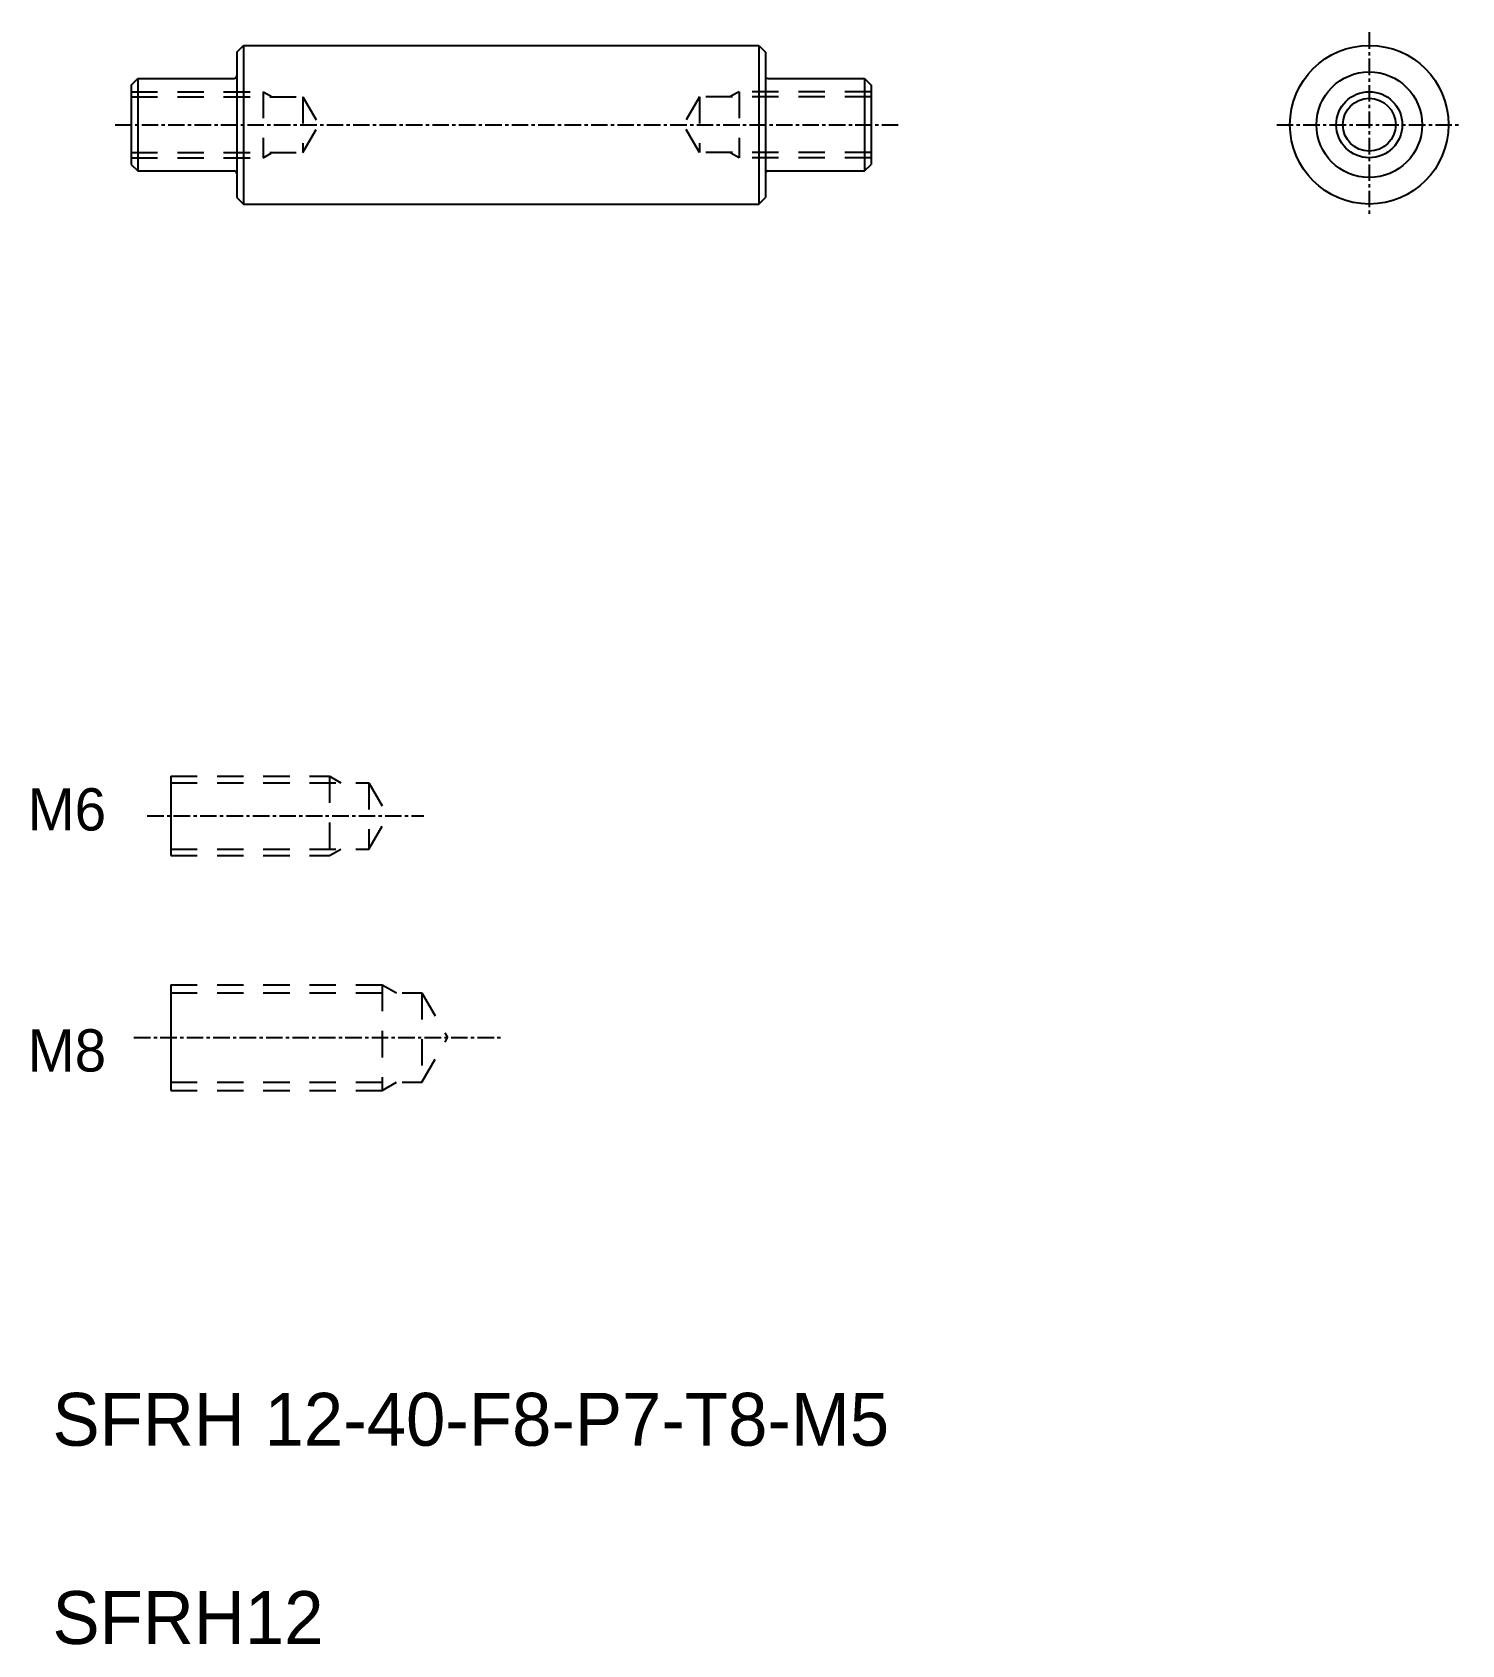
# Model space of a CAD drawing. Extents: x 52 to 160, y 63 to 185.
import ezdxf
from ezdxf.enums import TextEntityAlignment as Align

# ---------------------------------------------------------------- set-up
doc = ezdxf.new("R2010")
doc.units = 0
doc.linetypes.add('CENTER', pattern=[2, 1.25, -0.25, 0.25, -0.25])
doc.linetypes.add('DASHED', pattern=[3.5, 2, -1.5])
doc.layers.get('0').update_dxf_attribs({"linetype": 'CONTINUOUS'})
doc.layers.add('CENTER', color=1, linetype='CENTER')

msp = doc.modelspace()

# ---------------------------------------------------------------- linework, layer by layer
at = {"color": 7, "linetype": 'CONTINUOUS'}
for p, q in [((67.74, 183.33), (68.24, 183.83)), ((67.74, 183.33), (67.74, 172.33)), ((68.24, 183.83), (107.24, 183.83)), ((68.24, 183.83), (68.24, 171.83)), ((107.24, 183.83), (107.24, 171.83)), ((107.24, 183.83), (107.74, 183.33)), ((107.74, 183.33), (107.74, 172.33)), ((59.74, 180.83), (60.24, 181.33)), ((59.74, 180.83), (59.74, 174.83)), ((60.24, 181.33), (67.54, 181.33)), ((60.24, 181.33), (60.24, 174.33)), ((107.94, 181.33), (115.24, 181.33)), ((115.24, 181.33), (115.24, 174.33)), ((115.24, 181.33), (115.74, 180.83)), ((115.74, 180.83), (115.74, 174.83)), ((59.74, 180.33), (59.74, 176.33)), ((59.74, 174.83), (60.24, 174.33)), ((115.24, 174.33), (115.74, 174.83)), ((60.24, 174.33), (67.54, 174.33)), ((107.94, 174.33), (115.24, 174.33)), ((67.74, 172.33), (68.24, 171.83)), ((107.24, 171.83), (107.74, 172.33)), ((68.24, 171.83), (107.24, 171.83)), ((62.74, 128.53), (62.74, 122.53)), ((62.74, 112.76), (62.74, 104.76))]:
    msp.add_line(p, q, dxfattribs=at)
at = {"color": 3, "linetype": 'DASHED'}
for p, q in [((59.74, 180.33), (69.74, 180.33)), ((59.74, 179.93), (72.74, 179.93)), ((69.74, 180.33), (69.74, 175.33)), ((69.74, 180.33), (70.35, 179.98)), ((72.74, 179.93), (72.74, 175.73)), ((72.74, 179.93), (73.95, 177.83)), ((102.74, 179.93), (101.53, 177.83)), ((115.74, 179.93), (102.74, 179.93)), ((102.74, 179.93), (102.74, 175.73)), ((105.74, 180.33), (105.13, 179.98)), ((115.74, 180.33), (105.74, 180.33)), ((105.74, 180.33), (105.74, 175.33)), ((72.74, 175.73), (73.95, 177.83)), ((102.74, 175.73), (101.53, 177.83)), ((59.74, 175.73), (72.74, 175.73)), ((115.74, 175.73), (102.74, 175.73)), ((59.74, 175.33), (69.74, 175.33)), ((69.74, 175.33), (70.35, 175.68)), ((105.74, 175.33), (105.13, 175.68)), ((115.74, 175.33), (105.74, 175.33)), ((62.74, 128.53), (74.74, 128.53)), ((74.74, 128.53), (74.74, 122.53)), ((74.74, 128.53), (75.61, 128.03)), ((62.74, 128.03), (77.74, 128.03)), ((77.74, 128.03), (77.74, 123.03)), ((77.74, 128.03), (79.18, 125.53)), ((77.74, 123.03), (79.18, 125.53)), ((62.74, 123.03), (77.74, 123.03)), ((62.74, 122.53), (74.74, 122.53)), ((74.74, 122.53), (75.61, 123.03)), ((62.74, 112.76), (78.74, 112.76)), ((78.74, 112.76), (78.74, 104.76)), ((78.74, 112.76), (79.82, 112.14)), ((62.74, 112.14), (81.74, 112.14)), ((81.74, 112.14), (81.74, 105.39)), ((81.74, 112.14), (83.69, 108.76)), ((81.74, 105.39), (83.69, 108.76)), ((62.74, 105.39), (81.74, 105.39)), ((78.74, 104.76), (79.82, 105.39)), ((62.74, 104.76), (78.74, 104.76))]:
    msp.add_line(p, q, dxfattribs=at)
for p, q in [((115.74, 179.33), (115.74, 179.33)), ((115.74, 177.83), (115.74, 177.83))]:
    msp.add_line(p, q)
for radius in [6, 4, 2]:
    msp.add_circle((153.43, 177.83), radius)
at = {"color": 3}
msp.add_circle((153.43, 177.83), 2.5, dxfattribs=at)
at = {"color": 7, "linetype": 'CONTINUOUS'}
for centre, start, end in [((67.54, 181.53), 270, 0), ((107.94, 181.53), 180, 270), ((67.54, 174.13), 0, 90), ((107.94, 174.13), 90, 180)]:
    msp.add_arc(centre, 0.2, start, end, dxfattribs=at)
at = {"layer": 'CENTER', "color": 1, "linetype": 'CENTER'}
for p, q in [((153.43, 184.83), (153.43, 170.83)), ((58.54, 177.83), (118, 177.83)), ((146.43, 177.83), (160.43, 177.83)), ((60.96, 125.53), (81.89, 125.53)), ((59.95, 108.76), (87.85, 108.76))]:
    msp.add_line(p, q, dxfattribs=at)

# ---------------------------------------------------------------- texts
at = {"color": 7, "linetype": 'CONTINUOUS'}
for s, p in [('M6', (57.85, 126.03)), ('M8', (57.85, 107.79))]:
    msp.add_text(s, height=3.2, dxfattribs=at).set_placement(p, align=Align.MIDDLE_RIGHT)
for s, p in [('SFRH 12-40-F8-P7-T8-M5', (53.79, 77.88)), ('SFRH12', (53.79, 62.88))]:
    msp.add_text(s, height=4).set_placement(p)

doc.saveas('drawing.dxf')
